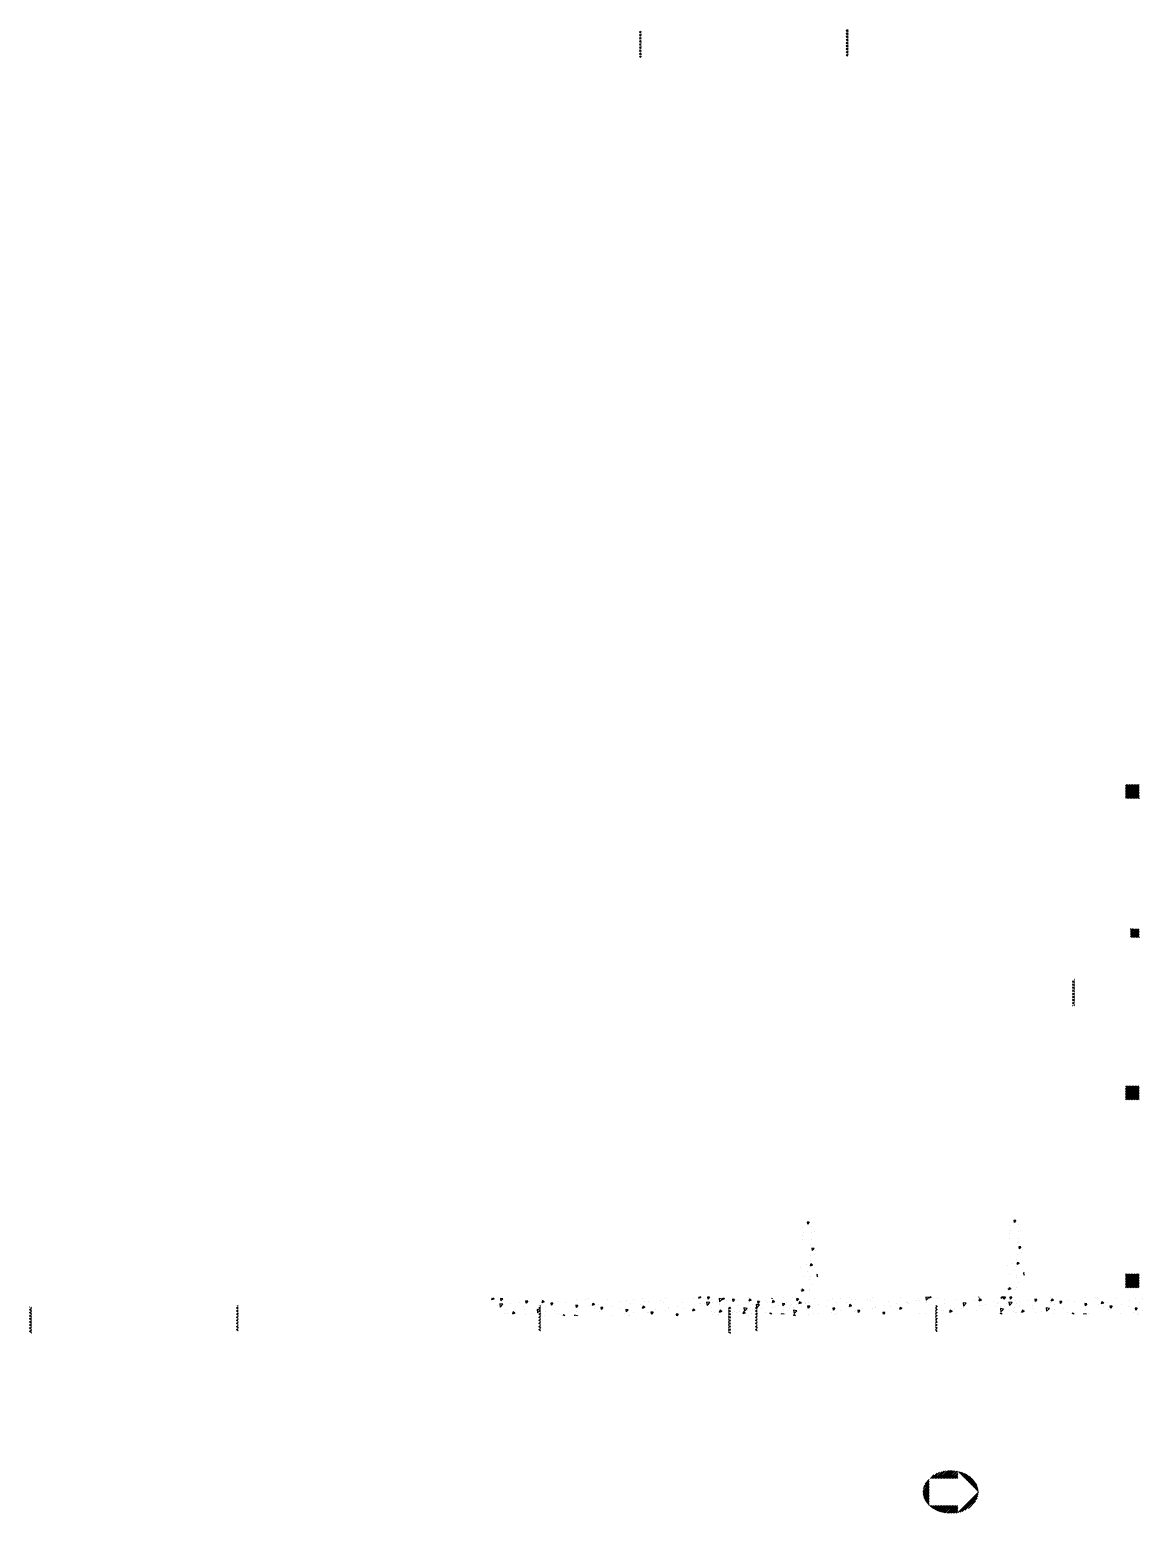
# Paper-space layout 'Layout1' of a CAD drawing. Extents: x -51516 to 7058931, y -29255 to 5150000.
# Drawn here: x -51516 to -19766, y 29302 to 71750 of the extents above; entities that cross this region are included whole.
import ezdxf

# ---------------------------------------------------------------- set-up
doc = ezdxf.new("R2010")
doc.units = 0
doc.header["$LTSCALE"] = 1000
doc.layers.get('0').update_dxf_attribs({"linetype": 'CONTINUOUS'})
doc.layers.add('COL', color=3, linetype='CONTINUOUS')

# ---------------------------------------------------------------- blocks, each defined once
blk = doc.blocks.new('*X')
at = {"color": 0}
for p, q in [((50500, 51472), (50528, 51500)), ((50550, 51450), (50500, 51500)), ((50500, 51384), (50550, 51434)), ((50550, 51362), (50500, 51412)), ((70500, 51497), (70503, 51500)), ((70550, 51426), (70500, 51476)), ((70500, 51408), (70550, 51458)), ((70550, 51338), (70500, 51388)), ((70500, 51320), (70550, 51370)), ((48127, 50948), (48127, 50948)), ((48272, 50954), (48272, 50954)), ((48641, 51000), (48688, 50968)), ((48688, 50968), (48699, 51000)), ((49970, 50993), (49970, 50993)), ((50076, 50921), (50146, 50948)), ((50126, 50888), (50146, 50948)), ((50500, 51295), (50550, 51345)), ((50550, 51273), (50500, 51323)), ((50500, 51207), (50550, 51257)), ((50550, 51185), (50500, 51235)), ((50500, 51119), (50550, 51169)), ((50550, 51097), (50500, 51147)), ((50500, 51030), (50550, 51080)), ((50550, 51008), (50500, 51058)), ((50500, 50942), (50550, 50992)), ((50550, 50920), (50500, 50970)), ((50831, 50976), (50831, 50976)), ((51017, 50969), (51017, 50969)), ((51995, 50955), (52033, 51000)), ((51995, 50955), (52055, 50950)), ((52055, 50950), (52046, 51000)), ((52713, 50892), (52761, 50950)), ((52772, 50887), (52761, 50950)), ((53381, 50991), (53381, 50991)), ((53427, 50997), (53427, 50997)), ((53525, 50940), (53525, 50940)), ((53904, 50989), (53904, 50989)), ((54833, 50978), (54833, 50978)), ((54878, 51000), (54962, 50987)), ((54962, 50987), (54961, 51000)), ((55233, 51000), (55277, 50970)), ((55277, 50970), (55287, 51000)), ((55420, 50938), (55420, 50938)), ((55816, 50984), (55816, 50984)), ((56350, 50962), (56350, 50962)), ((56665, 50924), (56735, 50950)), ((56714, 50890), (56735, 50950)), ((56883, 50939), (56883, 50939)), ((70550, 51249), (70500, 51299)), ((70500, 51231), (70550, 51281)), ((70550, 51161), (70500, 51211)), ((70500, 51143), (70550, 51193)), ((70550, 51072), (70500, 51122)), ((70500, 51055), (70550, 51105)), ((70550, 50984), (70500, 51034)), ((70500, 50966), (70550, 51016)), ((70550, 50896), (70500, 50946)), ((48148, 50789), (48148, 50789)), ((48220, 50693), (48220, 50693)), ((48260, 50621), (48260, 50621)), ((48358, 50655), (48358, 50655)), ((48495, 50637), (48495, 50637)), ((48548, 50517), (48596, 50574)), ((48548, 50517), (48608, 50511)), ((48608, 50511), (48596, 50574)), ((48602, 50854), (48680, 50935)), ((48602, 50854), (48691, 50840)), ((48691, 50840), (48680, 50935)), ((48681, 50767), (48681, 50767)), ((48746, 50670), (48746, 50670)), ((48780, 50696), (48780, 50696)), ((48803, 50793), (48803, 50793)), ((48892, 50632), (48892, 50632)), ((49124, 50720), (49124, 50720)), ((49215, 50744), (49215, 50744)), ((49236, 50599), (49306, 50626)), ((49236, 50599), (49285, 50565)), ((49285, 50565), (49306, 50626)), ((49293, 50766), (49293, 50766)), ((49386, 50893), (49386, 50893)), ((49426, 50610), (49426, 50610)), ((49670, 50689), (49748, 50770)), ((49670, 50689), (49759, 50675)), ((49759, 50675), (49748, 50770)), ((49749, 50721), (49749, 50721)), ((49756, 50803), (49756, 50803)), ((49798, 50830), (49798, 50830)), ((49960, 50587), (49960, 50587)), ((50006, 50836), (50006, 50836)), ((50076, 50921), (50126, 50888)), ((50283, 50699), (50283, 50699)), ((50305, 50573), (50305, 50573)), ((50318, 50905), (50318, 50905)), ((50385, 50886), (50385, 50886)), ((50494, 50565), (50494, 50565)), ((50500, 50854), (50550, 50904)), ((50550, 50831), (50500, 50881)), ((50500, 50765), (50550, 50815)), ((50543, 50750), (50500, 50793)), ((50673, 50519), (50743, 50546)), ((50673, 50519), (50701, 50500)), ((50727, 50500), (50743, 50546)), ((50737, 50523), (50815, 50604)), ((50737, 50523), (50826, 50509)), ((50753, 50575), (50753, 50575)), ((50826, 50509), (50815, 50604)), ((50817, 50676), (50817, 50676)), ((50819, 50643), (50819, 50643)), ((51004, 50608), (51004, 50608)), ((51028, 50542), (51028, 50542)), ((51095, 50597), (51095, 50597)), ((51324, 50707), (51324, 50707)), ((51351, 50654), (51351, 50654)), ((51383, 50658), (51383, 50658)), ((51513, 50841), (51583, 50868)), ((51513, 50841), (51563, 50808)), ((51561, 50519), (51561, 50519)), ((51563, 50808), (51583, 50868)), ((51678, 50697), (51678, 50697)), ((51843, 50782), (51843, 50782)), ((51884, 50631), (51884, 50631)), ((52014, 50741), (52014, 50741)), ((52261, 50797), (52261, 50797)), ((52264, 50774), (52264, 50774)), ((52345, 50519), (52345, 50519)), ((52357, 50852), (52357, 50852)), ((52418, 50609), (52418, 50609)), ((52501, 50577), (52501, 50577)), ((52643, 50824), (52643, 50824)), ((52713, 50892), (52772, 50887)), ((52844, 50897), (52844, 50897)), ((52850, 50583), (52850, 50583)), ((52862, 50916), (52862, 50916)), ((52950, 50761), (53020, 50788)), ((52950, 50761), (53000, 50728)), ((52952, 50586), (52952, 50586)), ((53000, 50728), (53020, 50788)), ((53084, 50678), (53084, 50678)), ((53262, 50545), (53262, 50545)), ((53275, 50907), (53275, 50907)), ((53369, 50658), (53369, 50658)), ((53430, 50829), (53478, 50887)), ((53430, 50829), (53490, 50824)), ((53490, 50824), (53478, 50887)), ((53486, 50564), (53486, 50564)), ((53641, 50595), (53641, 50595)), ((53667, 50778), (53667, 50778)), ((53883, 50729), (53883, 50729)), ((54020, 50541), (54020, 50541)), ((54147, 50767), (54195, 50824)), ((54147, 50767), (54207, 50761)), ((54207, 50761), (54195, 50824)), ((54250, 50878), (54250, 50878)), ((54272, 50678), (54272, 50678)), ((54387, 50681), (54457, 50708)), ((54387, 50681), (54437, 50648)), ((54388, 50793), (54388, 50793)), ((54437, 50648), (54457, 50708)), ((54523, 50711), (54523, 50711)), ((54553, 50518), (54553, 50518)), ((54632, 50528), (54632, 50528)), ((54864, 50704), (54913, 50761)), ((54864, 50704), (54924, 50699)), ((54895, 50535), (54895, 50535)), ((54901, 50761), (54901, 50761)), ((54907, 50868), (54907, 50868)), ((54924, 50699), (54913, 50761)), ((55215, 50628), (55215, 50628)), ((55408, 50605), (55408, 50605)), ((55533, 50844), (55533, 50844)), ((55582, 50641), (55630, 50699)), ((55582, 50641), (55641, 50636)), ((55641, 50636), (55630, 50699)), ((55783, 50877), (55783, 50877)), ((55799, 50728), (55799, 50728)), ((55824, 50601), (55894, 50628)), ((55824, 50601), (55874, 50568)), ((55874, 50567), (55894, 50628)), ((55899, 50533), (55899, 50533)), ((55913, 50669), (55913, 50669)), ((55941, 50835), (56018, 50916)), ((55941, 50835), (56029, 50821)), ((56030, 50821), (56018, 50916)), ((56162, 50927), (56162, 50927)), ((56299, 50578), (56347, 50636)), ((56299, 50578), (56359, 50573)), ((56359, 50573), (56347, 50636)), ((56382, 50828), (56382, 50828)), ((56433, 50744), (56433, 50744)), ((56530, 50616), (56530, 50616)), ((56665, 50924), (56714, 50890)), ((56781, 50649), (56781, 50649)), ((56946, 50815), (56946, 50815)), ((56965, 50928), (56965, 50928)), ((57008, 50670), (57086, 50751)), ((57008, 50670), (57097, 50656)), ((57016, 50516), (57064, 50573)), ((57016, 50516), (57076, 50510)), ((57076, 50510), (57064, 50573)), ((57097, 50656), (57086, 50751)), ((57160, 50699), (57160, 50699)), ((57261, 50521), (57331, 50548)), ((57261, 50521), (57293, 50500)), ((57315, 50500), (57331, 50548)), ((70500, 50878), (70550, 50928)), ((70550, 50807), (70500, 50857)), ((70500, 50789), (70550, 50839)), ((70519, 50750), (70500, 50769)), ((70549, 50750), (70550, 50751)), ((38800, 49804), (39196, 50200)), ((38800, 49849), (39151, 50200)), ((38800, 49893), (39107, 50200)), ((38800, 49937), (39063, 50200)), ((38800, 49981), (39019, 50200)), ((38800, 50025), (38975, 50200)), ((38800, 50070), (38930, 50200)), ((38800, 50114), (38886, 50200)), ((38800, 50158), (38842, 50200)), ((38840, 49800), (39200, 50160)), ((38884, 49800), (39200, 50116)), ((48179, 50096), (48179, 50096)), ((48232, 50243), (48232, 50243)), ((48248, 50288), (48248, 50288)), ((48395, 50276), (48465, 50303)), ((48395, 50276), (48445, 50243)), ((48445, 50243), (48465, 50303)), ((48482, 50258), (48482, 50258)), ((48483, 50276), (48483, 50276)), ((49304, 50500), (49313, 50511)), ((49315, 50500), (49313, 50511)), ((53012, 50512), (53012, 50512)), ((38928, 49800), (39200, 50072)), ((38972, 49800), (39200, 50028)), ((39017, 49800), (39200, 49983)), ((39061, 49800), (39200, 49939)), ((39105, 49800), (39200, 49895)), ((39149, 49800), (39200, 49851)), ((39193, 49800), (39200, 49807)), ((48000, 49864), (48017, 49885)), ((48000, 49824), (48029, 49822)), ((48029, 49822), (48017, 49885)), ((48220, 49881), (48220, 49881)), ((48236, 49955), (48236, 49955)), ((48288, 49747), (48288, 49747)), ((48418, 49877), (48418, 49877)), ((48152, 49551), (48222, 49578)), ((48152, 49551), (48202, 49518)), ((48202, 49518), (48222, 49578)), ((48212, 49289), (48212, 49289)), ((48217, 49427), (48217, 49427)), ((48224, 49622), (48224, 49622)), ((48335, 49537), (48335, 49537)), ((48499, 49613), (48499, 49613)), ((48072, 49142), (48072, 49142)), ((48089, 49239), (48089, 49239)), ((48108, 49075), (48156, 49132)), ((48108, 49075), (48168, 49070)), ((48168, 49070), (48156, 49132)), ((48176, 48830), (48176, 48830)), ((48199, 48957), (48199, 48957)), ((48441, 48831), (48441, 48831)), ((48105, 48594), (48105, 48594)), ((48178, 48437), (48178, 48437)), ((48187, 48624), (48187, 48624)), ((48415, 48610), (48415, 48610)), ((48428, 48705), (48428, 48705)), ((48428, 48470), (48428, 48470)), ((48247, 48323), (48295, 48380)), ((48247, 48323), (48307, 48317)), ((48307, 48317), (48295, 48380)), ((38800, 44457), (39168, 44825)), ((38800, 44501), (39124, 44825)), ((38800, 44545), (39080, 44825)), ((38800, 44589), (39036, 44825)), ((38800, 44634), (38991, 44825)), ((38800, 44678), (38947, 44825)), ((38800, 44722), (38903, 44825)), ((38800, 44766), (38859, 44825)), ((38800, 44810), (38815, 44825)), ((38812, 44425), (39200, 44813)), ((38857, 44425), (39200, 44768)), ((38901, 44425), (39200, 44724)), ((38945, 44425), (39200, 44680)), ((38989, 44425), (39200, 44636)), ((39033, 44425), (39200, 44592)), ((39078, 44425), (39200, 44547)), ((39122, 44425), (39200, 44503)), ((39166, 44425), (39200, 44459)), ((38800, 39949), (39026, 40175)), ((38800, 39993), (38982, 40175)), ((38800, 40037), (38938, 40175)), ((38800, 40082), (38893, 40175)), ((38800, 40126), (38849, 40175)), ((38800, 40170), (38805, 40175)), ((38820, 39925), (39050, 40155)), ((38864, 39925), (39050, 40111)), ((38909, 39925), (39050, 40066)), ((38953, 39925), (39050, 40022)), ((38997, 39925), (39050, 39978)), ((39041, 39925), (39050, 39934)), ((38800, 35839), (39161, 36200)), ((38800, 35883), (39117, 36200)), ((38800, 35927), (39073, 36200)), ((38800, 35972), (39028, 36200)), ((38800, 36016), (38984, 36200)), ((38800, 36060), (38940, 36200)), ((38800, 36104), (38896, 36200)), ((38800, 36148), (38852, 36200)), ((38800, 36193), (38807, 36200)), ((38805, 35800), (39200, 36195)), ((38849, 35800), (39200, 36151)), ((38894, 35800), (39200, 36106)), ((38938, 35800), (39200, 36062)), ((38982, 35800), (39200, 36018)), ((39026, 35800), (39200, 35974)), ((39070, 35800), (39200, 35930)), ((39115, 35800), (39200, 35885)), ((39159, 35800), (39200, 35841)), ((1529, 25394), (1647, 25512)), ((1681, 25546), (1783, 25647)), ((1726, 25546), (1873, 25693)), ((1770, 25546), (1944, 25720)), ((1814, 25546), (2006, 25738)), ((1858, 25546), (2063, 25751)), ((1902, 25546), (2116, 25760)), ((1947, 25546), (2166, 25766)), ((1991, 25546), (2214, 25769)), ((2035, 25546), (2259, 25770)), ((2079, 25546), (2302, 25769)), ((2123, 25546), (2344, 25767)), ((2168, 25546), (2384, 25763)), ((2212, 25546), (2423, 25757)), ((2256, 25546), (2460, 25750)), ((2300, 25546), (2462, 25708)), ((2344, 25546), (2462, 25664)), ((2389, 25546), (2462, 25619)), ((2433, 25546), (2462, 25575)), ((2483, 25729), (2496, 25743)), ((2505, 25707), (2532, 25734)), ((2527, 25685), (2566, 25724)), ((2549, 25663), (2599, 25712)), ((2571, 25641), (2631, 25700)), ((2593, 25618), (2662, 25687)), ((2615, 25596), (2692, 25673)), ((2638, 25574), (2720, 25657)), ((2660, 25552), (2748, 25641)), ((2682, 25530), (2775, 25624)), ((2704, 25508), (2801, 25606)), ((2726, 25486), (2827, 25587)), ((2748, 25464), (2851, 25567)), ((2770, 25442), (2874, 25546)), ((2792, 25420), (2896, 25523)), ((2814, 25398), (2917, 25500)), ((2836, 25375), (2937, 25476)), ((1467, 25155), (1647, 25335)), ((1469, 25201), (1647, 25379)), ((1469, 25113), (1647, 25291)), ((1474, 25074), (1647, 25247)), ((1476, 25253), (1647, 25424)), ((1482, 25038), (1647, 25203)), ((1493, 25313), (1647, 25468)), ((1493, 25004), (1647, 25159)), ((1505, 24972), (1647, 25114)), ((1519, 24942), (1647, 25070)), ((2472, 24569), (3053, 25150)), ((2530, 24583), (3050, 25103)), ((2594, 24603), (3041, 25049)), ((2858, 25353), (2956, 25450)), ((2881, 25331), (2973, 25424)), ((2903, 25309), (2990, 25396)), ((2925, 25287), (3005, 25367)), ((2947, 25265), (3019, 25337)), ((2969, 25243), (3030, 25304)), ((2991, 25221), (3040, 25270)), ((3013, 25199), (3048, 25233)), ((3035, 25177), (3052, 25193)), ((1535, 24913), (1647, 25026)), ((1551, 24886), (1647, 24982)), ((1569, 24860), (1647, 24938)), ((1588, 24835), (1647, 24893)), ((1609, 24811), (1647, 24849)), ((1630, 24788), (1647, 24805)), ((1652, 24766), (1657, 24770)), ((1676, 24745), (1701, 24770)), ((1700, 24725), (1745, 24770)), ((1725, 24706), (1790, 24770)), ((1752, 24689), (1834, 24770)), ((1779, 24672), (1878, 24770)), ((1807, 24655), (1922, 24770)), ((1836, 24640), (1966, 24770)), ((1866, 24626), (2010, 24770)), ((1897, 24613), (2055, 24770)), ((1930, 24601), (2099, 24770)), ((1963, 24591), (2143, 24770)), ((1998, 24581), (2187, 24770)), ((2033, 24572), (2231, 24770)), ((2070, 24564), (2276, 24770)), ((2107, 24558), (2320, 24770)), ((2146, 24553), (2364, 24770)), ((2187, 24549), (2408, 24770)), ((2229, 24547), (2452, 24770)), ((2273, 24547), (2462, 24735)), ((2319, 24548), (2462, 24691)), ((2367, 24552), (2462, 24647)), ((2668, 24633), (3021, 24985)), ((2768, 24688), (2974, 24895)), ((2417, 24559), (2462, 24603)), ((53050, 14955), (53095, 15000)), ((53100, 14871), (53050, 14921)), ((53050, 14866), (53100, 14916)), ((53100, 14959), (53059, 15000)), ((53100, 14782), (53050, 14832)), ((53050, 14778), (53100, 14828)), ((53100, 14694), (53050, 14744)), ((53050, 14689), (53100, 14739)), ((53100, 14605), (53050, 14655)), ((53050, 14601), (53100, 14651)), ((53100, 14517), (53050, 14567)), ((53050, 14513), (53100, 14563)), ((53100, 14429), (53050, 14479)), ((53050, 14424), (53100, 14474)), ((53100, 14340), (53050, 14390)), ((53050, 14336), (53100, 14386)), ((53100, 14252), (53050, 14302)), ((53052, 14250), (53100, 14298))]:
    blk.add_line(p, q, dxfattribs=at)

psp = doc.layouts.get("Layout1")

# ---------------------------------------------------------------- block references
at = {"color": 0}
psp.add_blockref('*X', (-27424, 4755), dxfattribs=at)
at = {"layer": 'COL', "color": 0, "rotation": 180}
for p in [(19034, 85954), (24951, 86000), (33601, 86000), (39801, 86000)]:
    psp.add_blockref('*X', p, dxfattribs=at)
at = {"layer": 'COL', "color": 0, "xscale": -1}
psp.add_blockref('*X', (48876, -6925), dxfattribs=at)

doc.saveas('drawing.dxf')
